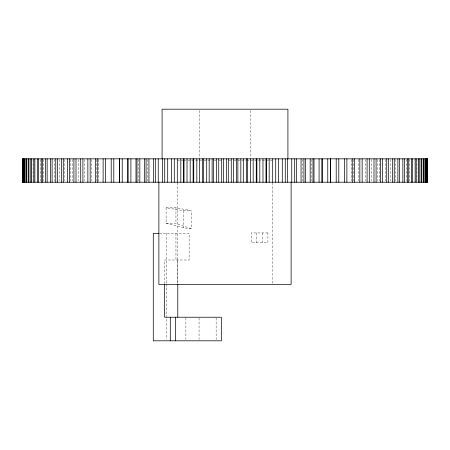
<?xml version="1.0" encoding="UTF-8"?>
<svg xmlns="http://www.w3.org/2000/svg" width="450" height="450" viewBox="0 0 450 450"><rect width="100%" height="100%" fill="white"/><g stroke="black" fill="none" stroke-linecap="round" stroke-linejoin="round"><path stroke-width="0.34" stroke-dasharray="2.25 1.69" d="M177.294 160.819L183.004 160.819M183.684 160.819L203.411 160.819M203.856 160.819L211.607 160.819M214.026 160.819L216.084 160.819M219.246 160.819L221.186 160.819M228.814 160.819L230.754 160.819M233.916 160.819L246.144 160.819M246.589 160.819L264.938 160.819M266.316 160.819L272.706 160.819M166.112 207.765L175.95 207.765L191.267 210.656L191.267 228.791L183.684 227.835L166.112 223.346L166.112 207.765L183.684 210.656L191.267 210.656M166.112 223.346L175.95 223.346L191.267 228.791M159.463 233.325L189.129 233.325L189.129 259.999L164.616 259.999L164.616 283.731M416.897 159.531L416.897 180.838M409.714 159.531L409.714 180.838M406.423 159.531L406.423 180.838M395.421 159.531L395.421 180.838M390.561 159.531L390.561 180.838M385.301 159.531L385.301 180.838M379.659 159.531L379.659 180.838M377.831 159.531L377.831 180.838M371.706 159.531L371.706 180.838M365.22 159.531L365.22 180.838M358.402 159.531L358.402 180.838M353.509 159.531L353.509 180.838M351.259 159.531L351.259 180.838M311.361 159.531L311.361 180.838M302.676 159.531L302.676 180.838M272.706 182.593L272.706 283.736M262.299 232.942L262.299 242.679M256.59 232.942L256.59 242.679M250.644 110.587L250.644 158.023M216.141 317.925L216.141 339.424M199.356 110.587L199.356 158.023M199.063 317.925L199.063 339.424M185.884 317.925L185.884 339.424M183.684 210.656L183.684 227.835M177.795 259.999L177.795 283.731M177.294 182.593L177.294 283.736M175.95 207.765L175.95 223.346M175.95 233.325L175.95 259.999M166.455 233.325L166.455 283.174M166.455 283.877L166.455 339.401M147.324 159.531L147.324 180.838M138.639 159.531L138.639 180.838M98.741 159.531L98.741 182.211M96.491 159.531L96.491 180.838M91.597 159.531L91.597 180.838M84.78 159.531L84.78 180.838M78.294 159.531L78.294 180.838M72.169 159.531L72.169 180.838M70.341 159.531L70.341 180.838M64.699 159.531L64.699 180.838M59.439 159.531L59.439 180.838M54.579 159.531L54.579 180.838M43.577 159.531L43.577 180.838M40.286 159.531L40.286 180.838M33.103 159.531L33.103 180.838M267.907 232.942L251.184 232.942L251.184 242.679L267.907 242.679L267.907 232.942"/><path stroke-width="0.67" d="M158.828 233.325L153.276 233.325L153.276 340.808L221.321 340.808L221.321 317.228L164.616 317.228L164.616 284.428M427.331 158.844L427.331 182.211M427.179 158.844L427.179 182.211M426.679 158.844L426.679 182.211M426.375 158.844L426.375 182.211M425.537 158.844L425.537 182.211M425.081 158.844L425.081 182.211M423.911 158.844L423.911 182.211M423.304 158.844L423.304 182.211M421.808 158.844L421.808 182.211M421.054 158.844L421.054 182.211M419.231 158.844L419.231 182.211M418.326 158.844L418.326 182.211M416.188 158.844L416.188 182.211M415.136 158.844L415.136 182.211M412.684 158.844L412.684 182.211M411.491 158.844L411.491 182.211M408.724 158.844L408.724 182.211M407.391 158.844L407.391 182.211M404.325 158.844L404.325 182.211M402.857 158.844L402.857 182.211M399.493 158.844L399.493 182.211M397.89 158.844L397.89 182.211M394.239 158.844L394.239 182.211M392.507 158.844L392.507 182.211M388.575 158.844L388.575 182.211M386.724 158.844L386.724 182.211M382.522 158.844L382.522 182.211M380.548 158.844L380.548 182.211M376.088 158.844L376.088 182.211M373.995 158.844L373.995 182.211M369.293 158.844L369.293 182.211M367.088 158.844L367.088 182.211M362.143 158.844L362.143 182.211M359.837 158.844L359.837 182.211M354.668 158.844L354.668 182.211M352.26 158.844L352.26 182.211M346.882 158.844L346.882 182.211M344.379 158.844L344.379 182.211M338.799 158.844L338.799 182.211M336.206 158.844L336.206 182.211M330.593 158.844L330.593 182.211M330.441 158.844L330.441 182.211M327.769 158.844L327.769 182.211M322.419 158.844L322.419 182.211M321.834 158.844L321.834 182.211M319.084 158.844L319.084 182.211M314.01 158.844L314.01 182.211M312.986 158.844L312.986 182.211M310.174 158.844L310.174 182.211M305.387 158.844L305.387 182.211M303.93 158.844L303.93 182.211M301.056 158.844L301.056 182.211M296.572 158.844L296.572 182.211M294.688 158.844L294.688 182.211M291.752 158.844L291.752 182.211M291.122 182.211L291.122 284.439L158.878 284.439L158.878 182.211M287.91 158.844L287.91 109.192L162.09 109.192L162.09 158.844M287.584 158.844L287.584 182.211M285.272 158.844L285.272 182.211M282.291 158.844L282.291 182.211M278.443 158.844L278.443 182.211M275.715 158.844L275.715 182.211M272.694 158.844L272.694 182.211M269.179 158.844L269.179 182.211M266.282 158.844L266.282 182.211M266.034 158.844L266.034 182.211M262.98 158.844L262.98 182.211M259.802 158.844L259.802 182.211M256.882 158.844L256.882 182.211M256.252 158.844L256.252 182.211M253.17 158.844L253.17 182.211M250.346 158.844L250.346 182.211M247.399 158.844L247.399 182.211M246.398 158.844L246.398 182.211M243.298 158.844L243.298 182.211M240.829 158.844L240.829 182.211M237.87 158.844L237.87 182.211M236.492 158.844L236.492 182.211M233.381 158.844L233.381 182.211M231.272 158.844L231.272 182.211M228.302 158.844L228.302 182.211M226.558 158.844L226.558 182.211M223.442 158.844L223.442 182.211M221.698 158.844L221.698 182.211M218.728 158.844L218.728 182.211M216.619 158.844L216.619 182.211M213.508 158.844L213.508 182.211M212.13 158.844L212.13 182.211M209.171 158.844L209.171 182.211M206.702 158.844L206.702 182.211M203.602 158.844L203.602 182.211M202.601 158.844L202.601 182.211M199.654 158.844L199.654 182.211M196.83 158.844L196.83 182.211M193.748 158.844L193.748 182.211M193.118 158.844L193.118 182.211M190.198 158.844L190.198 182.211M187.02 158.844L187.02 182.211M183.966 158.844L183.966 182.211M183.718 158.844L183.718 182.211M180.821 158.844L180.821 182.211M177.795 284.428L177.795 317.228M177.306 158.844L177.306 182.211M175.472 317.228L175.472 340.808M174.285 158.844L174.285 182.211M171.557 158.844L171.557 182.211M170.297 317.228L170.297 340.808M167.709 158.844L167.709 182.211M164.728 158.844L164.728 182.211M162.416 158.844L162.416 182.211M158.248 158.844L158.248 182.211M155.312 158.844L155.312 182.211M153.428 158.844L153.428 182.211M148.944 158.844L148.944 182.211M146.07 158.844L146.07 182.211M144.613 158.844L144.613 182.211M139.826 158.844L139.826 182.211M137.014 158.844L137.014 182.211M135.99 158.844L135.99 182.211M130.916 158.844L130.916 182.211M128.166 158.844L128.166 182.211M127.581 158.844L127.581 182.211M122.231 158.844L122.231 182.211M119.559 158.844L119.559 182.211M119.407 158.844L119.407 182.211M113.794 158.844L113.794 182.211M111.201 158.844L111.201 182.211M105.621 158.844L105.621 182.211M103.117 158.844L103.117 182.211M97.74 158.844L97.74 182.211M95.332 158.844L95.332 182.211M90.163 158.844L90.163 182.211M87.857 158.844L87.857 182.211M82.913 158.844L82.913 182.211M80.707 158.844L80.707 182.211M76.005 158.844L76.005 182.211M73.913 158.844L73.913 182.211M69.452 158.844L69.452 182.211M67.477 158.844L67.477 182.211M63.276 158.844L63.276 182.211M61.425 158.844L61.425 182.211M57.493 158.844L57.493 182.211M55.761 158.844L55.761 182.211M52.11 158.844L52.11 182.211M50.507 158.844L50.507 182.211M47.143 158.844L47.143 182.211M45.675 158.844L45.675 182.211M42.609 158.844L42.609 182.211M41.276 158.844L41.276 182.211M38.509 158.844L38.509 182.211M37.316 158.844L37.316 182.211M34.864 158.844L34.864 182.211M33.812 158.844L33.812 182.211M31.674 158.844L31.674 182.211M30.769 158.844L30.769 182.211M28.946 158.844L28.946 182.211M28.192 158.844L28.192 182.211M26.696 158.844L26.696 182.211M26.089 158.844L26.089 182.211M24.919 158.844L24.919 182.211M24.463 158.844L24.463 182.211M23.625 158.844L23.625 182.211M23.321 158.844L23.321 182.211M22.821 158.844L22.821 182.211M22.669 158.844L22.669 182.211M427.5 158.844L22.5 158.844L22.5 182.211L427.5 182.211L427.5 158.844"/></g></svg>
